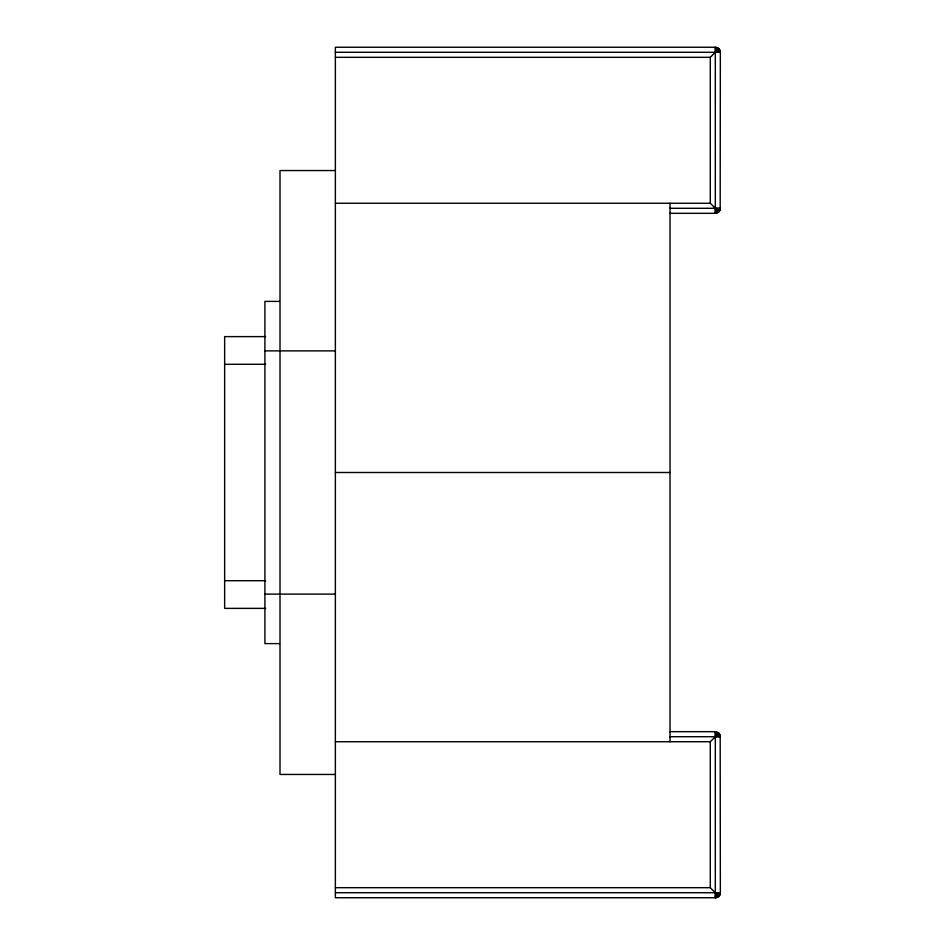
<?xml version="1.0" encoding="UTF-8"?>
<svg xmlns="http://www.w3.org/2000/svg" width="945" height="945" viewBox="0 0 945 945"><rect width="100%" height="100%" fill="white"/><g stroke="black" fill="none" stroke-linecap="round" stroke-linejoin="round"><path stroke-width="1.42" d="M716.617 208.29L715.318 209.589M717.834 208.29L717.101 210.073L715.318 210.806M718.873 208.29L717.834 210.806L715.318 211.845M719.677 208.29L718.401 211.373L715.318 212.649M720.019 209.554L720.184 208.29M669.662 213.322L715.318 213.322L718.873 211.845L720.184 209.589L720.35 52.282L719.677 49.766L717.834 47.923L715.318 47.25L335.369 47.25L335.369 897.75L715.318 897.75L717.834 897.077L719.677 895.234L720.35 892.718L720.184 735.411L718.873 733.155L715.318 731.678L669.662 731.678M716.617 892.718L715.318 894.017M717.834 892.718L717.101 894.502L715.318 895.234M718.873 892.718L717.834 895.234L715.318 896.273M719.677 892.718L718.401 895.801L715.318 897.077M720.184 892.718L719.535 895.151L717.751 896.923M716.617 47.427L715.318 52.282L720.184 50.983M716.617 731.843L715.318 736.71L720.184 735.411M717.834 47.923L715.318 52.282L719.677 49.766M717.834 732.351L715.318 736.71L719.677 734.194M719.535 210.723L717.751 212.507L715.318 213.157M335.369 57.314L710.286 57.314L718.873 48.727M335.369 741.742L710.286 741.742L718.873 733.155M715.318 897.573L716.582 897.407M335.369 52.282L720.35 52.282M335.369 170.549L280.003 170.549L280.003 774.451L335.369 774.451M335.369 203.258L710.286 203.258L718.873 211.845M669.662 208.29L720.35 208.29M279.472 301.396L264.907 301.396L264.907 643.604L279.472 643.604M265.639 336.621L224.65 336.621L224.65 608.379L265.639 608.379M264.907 350.878L279.472 350.878M280.003 350.878L335.369 350.878M224.65 364.297L265.639 364.297M335.369 472.5L670.029 472.5M224.65 580.702L265.639 580.702M264.907 594.121L279.472 594.121M280.003 594.121L335.369 594.121M669.662 736.71L720.35 736.71M335.369 887.686L710.286 887.686L718.873 896.273M335.369 892.718L720.35 892.718M715.318 47.923L718.401 49.199L719.677 52.282M715.318 48.727L717.834 49.766L718.873 52.282M715.318 49.766L717.101 50.498L717.834 52.282M715.318 50.983L716.617 52.282M715.318 731.843L718.755 733.273L720.184 736.71M715.318 732.351L718.401 733.627L719.677 736.71M715.318 733.155L717.834 734.194L718.873 736.71M715.318 734.194L717.101 734.926L717.834 736.71M715.318 735.411L716.617 736.71M720.184 209.589L715.318 208.29L716.617 213.157M720.184 894.017L715.318 892.718L716.617 897.573M716.582 47.593L717.751 48.077M719.677 210.806L715.318 208.29L717.834 212.649M719.677 895.234L715.318 892.718L717.834 897.077M718.755 48.845L720.184 52.282M715.318 47.25L715.318 213.322M715.318 731.678L715.318 897.75M710.286 57.314L710.286 203.258M710.286 741.742L710.286 887.686M670.029 203.258L670.029 741.742"/></g></svg>
